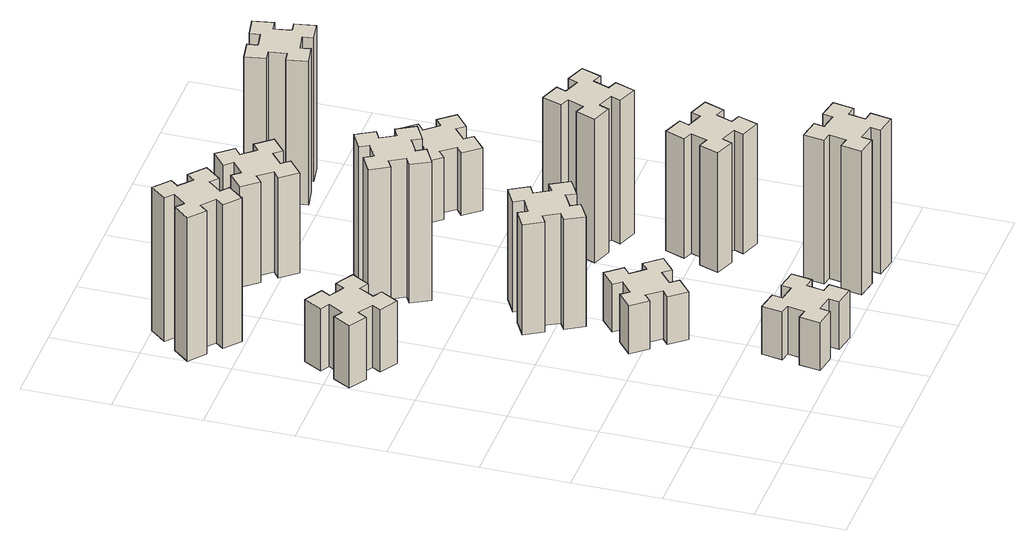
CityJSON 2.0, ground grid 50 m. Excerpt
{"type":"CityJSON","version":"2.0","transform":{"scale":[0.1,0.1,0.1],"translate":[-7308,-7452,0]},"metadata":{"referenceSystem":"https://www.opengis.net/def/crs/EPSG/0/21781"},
"CityObjects":{
"building1":{"type":"Building","attributes":{"class":"1000","function":"1000","usage":"1000","yearOfConstruction":2016,"roofType":"1000","measuredHeight":39,"storeysAboveGround":30,"storeysBelowGround":0},"geometry":[{"type":"Solid","lod":"1","boundaries":[[[[0,1,2,3,4,5,6,7,8,9,10,11,12,13,14,15,16,17,18,19]],[[17,16,20,21]],[[16,15,22,20]],[[15,14,23,22]],[[14,13,24,23]],[[13,12,25,24]],[[12,11,26,25]],[[11,10,27,26]],[[10,9,28,27]],[[9,8,29,28]],[[8,7,30,29]],[[7,6,31,30]],[[6,5,32,31]],[[5,4,33,32]],[[4,3,34,33]],[[3,2,35,34]],[[2,1,36,35]],[[1,0,37,36]],[[0,19,38,37]],[[19,18,39,38]],[[18,17,21,39]],[[24,25,26,27,28,29,30,31,32,33,34,35,36,37,38,39,21,20,22,23]]]]}]},
"building2":{"type":"Building","attributes":{"class":"1000","function":"1000","usage":"1000","yearOfConstruction":2016,"roofType":"1000","measuredHeight":30,"storeysAboveGround":30,"storeysBelowGround":0},"geometry":[{"type":"Solid","lod":"1","boundaries":[[[[40,41,42,43,44,45,46,47,48,49,50,51,52,53,54,55,56,57,58,59]],[[57,56,60,61]],[[56,55,62,60]],[[55,54,63,62]],[[54,53,64,63]],[[53,52,65,64]],[[52,51,66,65]],[[51,50,67,66]],[[50,49,68,67]],[[49,48,69,68]],[[48,47,70,69]],[[47,46,71,70]],[[46,45,72,71]],[[45,44,73,72]],[[44,43,74,73]],[[43,42,75,74]],[[42,41,76,75]],[[41,40,77,76]],[[40,59,78,77]],[[59,58,79,78]],[[58,57,61,79]],[[64,65,66,67,68,69,70,71,72,73,74,75,76,77,78,79,61,60,62,63]]]]}]},
"building3":{"type":"Building","attributes":{"class":"1000","function":"1000","usage":"1000","yearOfConstruction":2016,"roofType":"1000","measuredHeight":90,"storeysAboveGround":30,"storeysBelowGround":0},"geometry":[{"type":"Solid","lod":"1","boundaries":[[[[80,81,82,83,84,85,86,87,88,89,90,91,92,93,94,95,96,97,98,99]],[[97,96,100,101]],[[96,95,102,100]],[[95,94,103,102]],[[94,93,104,103]],[[93,92,105,104]],[[92,91,106,105]],[[91,90,107,106]],[[90,89,108,107]],[[89,88,109,108]],[[88,87,110,109]],[[87,86,111,110]],[[86,85,112,111]],[[85,84,113,112]],[[84,83,114,113]],[[83,82,115,114]],[[82,81,116,115]],[[81,80,117,116]],[[80,99,118,117]],[[99,98,119,118]],[[98,97,101,119]],[[104,105,106,107,108,109,110,111,112,113,114,115,116,117,118,119,101,100,102,103]]]]}]},
"building4":{"type":"Building","attributes":{"class":"1000","function":"1000","usage":"1000","yearOfConstruction":2016,"roofType":"1000","measuredHeight":30,"storeysAboveGround":30,"storeysBelowGround":0},"geometry":[{"type":"Solid","lod":"1","boundaries":[[[[120,121,122,123,124,125,126,127,128,129,130,131,132,133,134,135,136,137,138,139]],[[137,136,140,141]],[[136,135,142,140]],[[135,134,143,142]],[[134,133,144,143]],[[133,132,145,144]],[[132,131,146,145]],[[131,130,147,146]],[[130,129,148,147]],[[129,128,149,148]],[[128,127,150,149]],[[127,126,151,150]],[[126,125,152,151]],[[125,124,153,152]],[[124,123,154,153]],[[123,122,155,154]],[[122,121,156,155]],[[121,120,157,156]],[[120,139,158,157]],[[139,138,159,158]],[[138,137,141,159]],[[144,145,146,147,148,149,150,151,152,153,154,155,156,157,158,159,141,140,142,143]]]]}]},
"building5":{"type":"Building","attributes":{"class":"1000","function":"1000","usage":"1000","yearOfConstruction":2016,"roofType":"1000","measuredHeight":69,"storeysAboveGround":30,"storeysBelowGround":0},"geometry":[{"type":"Solid","lod":"1","boundaries":[[[[160,161,162,163,164,165,166,167,168,169,170,171,172,173,174,175,176,177,178,179]],[[177,176,180,181]],[[176,175,182,180]],[[175,174,183,182]],[[174,173,184,183]],[[173,172,185,184]],[[172,171,186,185]],[[171,170,187,186]],[[170,169,188,187]],[[169,168,189,188]],[[168,167,190,189]],[[167,166,191,190]],[[166,165,192,191]],[[165,164,193,192]],[[164,163,194,193]],[[163,162,195,194]],[[162,161,196,195]],[[161,160,197,196]],[[160,179,198,197]],[[179,178,199,198]],[[178,177,181,199]],[[184,185,186,187,188,189,190,191,192,193,194,195,196,197,198,199,181,180,182,183]]]]}]},
"building6":{"type":"Building","attributes":{"class":"1000","function":"1000","usage":"1000","yearOfConstruction":2016,"roofType":"1000","measuredHeight":87,"storeysAboveGround":30,"storeysBelowGround":0},"geometry":[{"type":"Solid","lod":"1","boundaries":[[[[200,201,202,203,204,205,206,207,208,209,210,211,212,213,214,215,216,217,218,219]],[[217,216,220,221]],[[216,215,222,220]],[[215,214,223,222]],[[214,213,224,223]],[[213,212,225,224]],[[212,211,226,225]],[[211,210,227,226]],[[210,209,228,227]],[[209,208,229,228]],[[208,207,230,229]],[[207,206,231,230]],[[206,205,232,231]],[[205,204,233,232]],[[204,203,234,233]],[[203,202,235,234]],[[202,201,236,235]],[[201,200,237,236]],[[200,219,238,237]],[[219,218,239,238]],[[218,217,221,239]],[[224,225,226,227,228,229,230,231,232,233,234,235,236,237,238,239,221,220,222,223]]]]}]},
"building7":{"type":"Building","attributes":{"class":"1000","function":"1000","usage":"1000","yearOfConstruction":2016,"roofType":"1000","measuredHeight":90,"storeysAboveGround":30,"storeysBelowGround":0},"geometry":[{"type":"Solid","lod":"1","boundaries":[[[[240,241,242,243,244,245,246,247,248,249,250,251,252,253,254,255,256,257,258,259]],[[257,256,260,261]],[[256,255,262,260]],[[255,254,263,262]],[[254,253,264,263]],[[253,252,265,264]],[[252,251,266,265]],[[251,250,267,266]],[[250,249,268,267]],[[249,248,269,268]],[[248,247,270,269]],[[247,246,271,270]],[[246,245,272,271]],[[245,244,273,272]],[[244,243,274,273]],[[243,242,275,274]],[[242,241,276,275]],[[241,240,277,276]],[[240,259,278,277]],[[259,258,279,278]],[[258,257,261,279]],[[264,265,266,267,268,269,270,271,272,273,274,275,276,277,278,279,261,260,262,263]]]]}]},
"building8":{"type":"Building","attributes":{"class":"1000","function":"1000","usage":"1000","yearOfConstruction":2016,"roofType":"1000","measuredHeight":63,"storeysAboveGround":30,"storeysBelowGround":0},"geometry":[{"type":"Solid","lod":"1","boundaries":[[[[280,281,282,283,284,285,286,287,288,289,290,291,292,293,294,295,296,297,298,299]],[[297,296,300,301]],[[296,295,302,300]],[[295,294,303,302]],[[294,293,304,303]],[[293,292,305,304]],[[292,291,306,305]],[[291,290,307,306]],[[290,289,308,307]],[[289,288,309,308]],[[288,287,310,309]],[[287,286,311,310]],[[286,285,312,311]],[[285,284,313,312]],[[284,283,314,313]],[[283,282,315,314]],[[282,281,316,315]],[[281,280,317,316]],[[280,299,318,317]],[[299,298,319,318]],[[298,297,301,319]],[[304,305,306,307,308,309,310,311,312,313,314,315,316,317,318,319,301,300,302,303]]]]}]},
"building9":{"type":"Building","attributes":{"class":"1000","function":"1000","usage":"1000","yearOfConstruction":2016,"roofType":"1000","measuredHeight":75,"storeysAboveGround":30,"storeysBelowGround":0},"geometry":[{"type":"Solid","lod":"1","boundaries":[[[[320,321,322,323,324,325,326,327,328,329,330,331,332,333,334,335,336,337,338,339]],[[337,336,340,341]],[[336,335,342,340]],[[335,334,343,342]],[[334,333,344,343]],[[333,332,345,344]],[[332,331,346,345]],[[331,330,347,346]],[[330,329,348,347]],[[329,328,349,348]],[[328,327,350,349]],[[327,326,351,350]],[[326,325,352,351]],[[325,324,353,352]],[[324,323,354,353]],[[323,322,355,354]],[[322,321,356,355]],[[321,320,357,356]],[[320,339,358,357]],[[339,338,359,358]],[[338,337,341,359]],[[344,345,346,347,348,349,350,351,352,353,354,355,356,357,358,359,341,340,342,343]]]]}]},
"building10":{"type":"Building","attributes":{"class":"1000","function":"1000","usage":"1000","yearOfConstruction":2016,"roofType":"1000","measuredHeight":90,"storeysAboveGround":30,"storeysBelowGround":0},"geometry":[{"type":"Solid","lod":"1","boundaries":[[[[360,361,362,363,364,365,366,367,368,369,370,371,372,373,374,375,376,377,378,379]],[[377,376,380,381]],[[376,375,382,380]],[[375,374,383,382]],[[374,373,384,383]],[[373,372,385,384]],[[372,371,386,385]],[[371,370,387,386]],[[370,369,388,387]],[[369,368,389,388]],[[368,367,390,389]],[[367,366,391,390]],[[366,365,392,391]],[[365,364,393,392]],[[364,363,394,393]],[[363,362,395,394]],[[362,361,396,395]],[[361,360,397,396]],[[360,379,398,397]],[[379,378,399,398]],[[378,377,381,399]],[[384,385,386,387,388,389,390,391,392,393,394,395,396,397,398,399,381,380,382,383]]]]}]},
"building11":{"type":"Building","attributes":{"class":"1000","function":"1000","usage":"1000","yearOfConstruction":2016,"roofType":"1000","measuredHeight":39,"storeysAboveGround":30,"storeysBelowGround":0},"geometry":[{"type":"Solid","lod":"1","boundaries":[[[[400,401,402,403,404,405,406,407,408,409,410,411,412,413,414,415,416,417,418,419]],[[417,416,420,421]],[[416,415,422,420]],[[415,414,423,422]],[[414,413,424,423]],[[413,412,425,424]],[[412,411,426,425]],[[411,410,427,426]],[[410,409,428,427]],[[409,408,429,428]],[[408,407,430,429]],[[407,406,431,430]],[[406,405,432,431]],[[405,404,433,432]],[[404,403,434,433]],[[403,402,435,434]],[[402,401,436,435]],[[401,400,437,436]],[[400,419,438,437]],[[419,418,439,438]],[[418,417,421,439]],[[424,425,426,427,428,429,430,431,432,433,434,435,436,437,438,439,421,420,422,423]]]]}]},
"building12":{"type":"Building","attributes":{"class":"1000","function":"1000","usage":"1000","yearOfConstruction":2016,"roofType":"1000","measuredHeight":90,"storeysAboveGround":30,"storeysBelowGround":0},"geometry":[{"type":"Solid","lod":"1","boundaries":[[[[440,441,442,443,444,445,446,447,448,449,450,451,452,453,454,455,456,457,458,459]],[[457,456,460,461]],[[456,455,462,460]],[[455,454,463,462]],[[454,453,464,463]],[[453,452,465,464]],[[452,451,466,465]],[[451,450,467,466]],[[450,449,468,467]],[[449,448,469,468]],[[448,447,470,469]],[[447,446,471,470]],[[446,445,472,471]],[[445,444,473,472]],[[444,443,474,473]],[[443,442,475,474]],[[442,441,476,475]],[[441,440,477,476]],[[440,459,478,477]],[[459,458,479,478]],[[458,457,461,479]],[[464,465,466,467,468,469,470,471,472,473,474,475,476,477,478,479,461,460,462,463]]]]}]}
},
"vertices":[
[316,2327,0],[366,2414,0],[418,2384,0],[478,2488,0],[374,2548,0],[344,2496,0],[257,2546,0],[287,2598,0],[183,2658,0],[123,2554,0],[175,2524,0],[125,2437,0],[73,2467,0],[13,2363,0],[117,2303,0],[147,2355,0],[234,2305,0],[204,2253,0],[308,2193,0],[368,2297,0],[234,2305,390],[204,2253,390],[147,2355,390],[117,2303,390],[13,2363,390],[73,2467,390],[125,2437,390],[175,2524,390],[123,2554,390],[183,2658,390],[287,2598,390],[257,2546,390],[344,2496,390],[374,2548,390],[478,2488,390],[418,2384,390],[366,2414,390],[316,2327,390],[368,2297,390],[308,2193,390],
[986,274,0],[968,175,0],[909,186,0],[888,67,0],[1007,47,0],[1017,106,0],[1115,88,0],[1105,29,0],[1223,8,0],[1244,127,0],[1185,137,0],[1202,235,0],[1261,225,0],[1282,343,0],[1164,364,0],[1154,305,0],[1055,322,0],[1066,381,0],[947,402,0],[927,284,0],[1055,322,300],[1066,381,300],[1154,305,300],[1164,364,300],[1282,343,300],[1261,225,300],[1202,235,300],[1185,137,300],[1244,127,300],[1223,8,300],[1105,29,300],[1115,88,300],[1017,106,300],[1007,47,300],[888,67,300],[909,186,300],[968,175,300],[986,274,300],[927,284,300],[947,402,300],
[136,3213,0],[213,3149,0],[174,3103,0],[266,3026,0],[343,3118,0],[297,3156,0],[362,3233,0],[408,3194,0],[485,3286,0],[393,3363,0],[354,3317,0],[278,3382,0],[316,3428,0],[224,3505,0],[147,3413,0],[193,3374,0],[129,3298,0],[83,3336,0],[6,3244,0],[98,3167,0],[129,3298,900],[83,3336,900],[193,3374,900],[147,3413,900],[224,3505,900],[316,3428,900],[278,3382,900],[354,3317,900],[393,3363,900],[485,3286,900],[408,3194,900],[362,3233,900],[297,3156,900],[343,3118,900],[266,3026,900],[174,3103,900],[213,3149,900],[136,3213,900],[98,3167,900],[6,3244,900],
[1018,929,0],[1094,993,0],[1133,947,0],[1225,1024,0],[1148,1116,0],[1102,1078,0],[1037,1154,0],[1083,1193,0],[1006,1285,0],[914,1208,0],[953,1162,0],[876,1097,0],[838,1143,0],[746,1066,0],[823,974,0],[869,1013,0],[933,936,0],[887,898,0],[964,806,0],[1056,883,0],[933,936,300],[887,898,300],[869,1013,300],[823,974,300],[746,1066,300],[838,1143,300],[876,1097,300],[953,1162,300],[914,1208,300],[1006,1285,300],[1083,1193,300],[1037,1154,300],[1102,1078,300],[1148,1116,300],[1225,1024,300],[1133,947,300],[1094,993,300],[1018,929,300],[1056,883,300],[964,806,300],
[865,1574,0],[915,1487,0],[863,1457,0],[923,1353,0],[1027,1413,0],[997,1465,0],[1084,1515,0],[1114,1463,0],[1218,1523,0],[1158,1627,0],[1106,1597,0],[1056,1684,0],[1108,1714,0],[1048,1818,0],[944,1758,0],[974,1706,0],[887,1656,0],[857,1708,0],[753,1648,0],[813,1544,0],[887,1656,690],[857,1708,690],[974,1706,690],[944,1758,690],[1048,1818,690],[1108,1714,690],[1056,1684,690],[1106,1597,690],[1158,1627,690],[1218,1523,690],[1114,1463,690],[1084,1515,690],[997,1465,690],[1027,1413,690],[923,1353,690],[863,1457,690],[915,1487,690],[865,1574,690],[813,1544,690],[753,1648,690],
[997,2305,0],[1084,2355,0],[1114,2303,0],[1218,2363,0],[1158,2467,0],[1106,2437,0],[1056,2524,0],[1108,2554,0],[1048,2658,0],[944,2598,0],[974,2546,0],[887,2496,0],[857,2548,0],[753,2488,0],[813,2384,0],[865,2414,0],[915,2327,0],[863,2297,0],[923,2193,0],[1027,2253,0],[915,2327,870],[863,2297,870],[865,2414,870],[813,2384,870],[753,2488,870],[857,2548,870],[887,2496,870],[974,2546,870],[944,2598,870],[1048,2658,870],[1108,2554,870],[1056,2524,870],[1106,2437,870],[1158,2467,870],[1218,2363,870],[1114,2303,870],[1084,2355,870],[997,2305,870],[1027,2253,870],[923,2193,870],
[1894,305,0],[1795,322,0],[1806,381,0],[1687,402,0],[1667,284,0],[1726,274,0],[1708,175,0],[1649,186,0],[1628,67,0],[1747,47,0],[1757,106,0],[1855,88,0],[1845,29,0],[1963,8,0],[1984,127,0],[1925,137,0],[1942,235,0],[2001,225,0],[2022,343,0],[1904,364,0],[1942,235,900],[2001,225,900],[1925,137,900],[1984,127,900],[1963,8,900],[1845,29,900],[1855,88,900],[1757,106,900],[1747,47,900],[1628,67,900],[1649,186,900],[1708,175,900],[1726,274,900],[1667,284,900],[1687,402,900],[1806,381,900],[1795,322,900],[1894,305,900],[1904,364,900],[2022,343,900],
[1102,3198,0],[1037,3274,0],[1083,3313,0],[1006,3405,0],[914,3328,0],[953,3282,0],[876,3217,0],[838,3263,0],[746,3186,0],[823,3094,0],[869,3133,0],[933,3056,0],[887,3018,0],[964,2926,0],[1056,3003,0],[1018,3049,0],[1094,3113,0],[1133,3067,0],[1225,3144,0],[1148,3236,0],[1094,3113,630],[1133,3067,630],[1018,3049,630],[1056,3003,630],[964,2926,630],[887,3018,630],[933,3056,630],[869,3133,630],[823,3094,630],[746,3186,630],[838,3263,630],[876,3217,630],[953,3282,630],[914,3328,630],[1006,3405,630],[1083,3313,630],[1037,3274,630],[1102,3198,630],[1148,3236,630],[1225,3144,630],
[1741,859,0],[1835,825,0],[1814,769,0],[1927,727,0],[1968,840,0],[1912,861,0],[1946,955,0],[2002,934,0],[2043,1047,0],[1930,1088,0],[1910,1032,0],[1816,1066,0],[1837,1122,0],[1724,1163,0],[1683,1050,0],[1739,1030,0],[1705,936,0],[1649,957,0],[1607,844,0],[1720,803,0],[1705,936,750],[1649,957,750],[1739,1030,750],[1683,1050,750],[1724,1163,750],[1837,1122,750],[1816,1066,750],[1910,1032,750],[1930,1088,750],[2043,1047,750],[2002,934,750],[1946,955,750],[1912,861,750],[1968,840,750],[1927,727,750],[1814,769,750],[1835,825,750],[1741,859,750],[1720,803,750],[1607,844,750],
[1810,1672,0],[1716,1706,0],[1737,1762,0],[1624,1803,0],[1583,1690,0],[1639,1670,0],[1605,1576,0],[1549,1597,0],[1507,1484,0],[1620,1443,0],[1641,1499,0],[1735,1465,0],[1714,1409,0],[1827,1367,0],[1868,1480,0],[1812,1501,0],[1846,1595,0],[1902,1574,0],[1943,1687,0],[1830,1728,0],[1846,1595,900],[1902,1574,900],[1812,1501,900],[1868,1480,900],[1827,1367,900],[1714,1409,900],[1735,1465,900],[1641,1499,900],[1620,1443,900],[1507,1484,900],[1549,1597,900],[1605,1576,900],[1639,1670,900],[1583,1690,900],[1624,1803,900],[1737,1762,900],[1716,1706,900],[1810,1672,900],[1830,1728,900],[1943,1687,900],
[1709,2393,0],[1773,2316,0],[1727,2278,0],[1804,2186,0],[1896,2263,0],[1858,2309,0],[1934,2373,0],[1973,2327,0],[2065,2404,0],[1988,2496,0],[1942,2458,0],[1877,2534,0],[1923,2573,0],[1846,2665,0],[1754,2588,0],[1793,2542,0],[1716,2477,0],[1678,2523,0],[1586,2446,0],[1663,2354,0],[1716,2477,390],[1678,2523,390],[1793,2542,390],[1754,2588,390],[1846,2665,390],[1923,2573,390],[1877,2534,390],[1942,2458,390],[1988,2496,390],[2065,2404,390],[1973,2327,390],[1934,2373,390],[1858,2309,390],[1896,2263,390],[1804,2186,390],[1727,2278,390],[1773,2316,390],[1709,2393,390],[1663,2354,390],[1586,2446,390],
[1608,3295,0],[1626,3197,0],[1567,3187,0],[1587,3068,0],[1706,3089,0],[1695,3148,0],[1794,3166,0],[1804,3107,0],[1922,3127,0],[1901,3246,0],[1842,3235,0],[1825,3334,0],[1884,3344,0],[1863,3462,0],[1745,3441,0],[1755,3382,0],[1657,3365,0],[1647,3424,0],[1528,3403,0],[1549,3285,0],[1657,3365,900],[1647,3424,900],[1755,3382,900],[1745,3441,900],[1863,3462,900],[1884,3344,900],[1825,3334,900],[1842,3235,900],[1901,3246,900],[1922,3127,900],[1804,3107,900],[1794,3166,900],[1695,3148,900],[1706,3089,900],[1587,3068,900],[1567,3187,900],[1626,3197,900],[1608,3295,900],[1549,3285,900],[1528,3403,900]
]}
